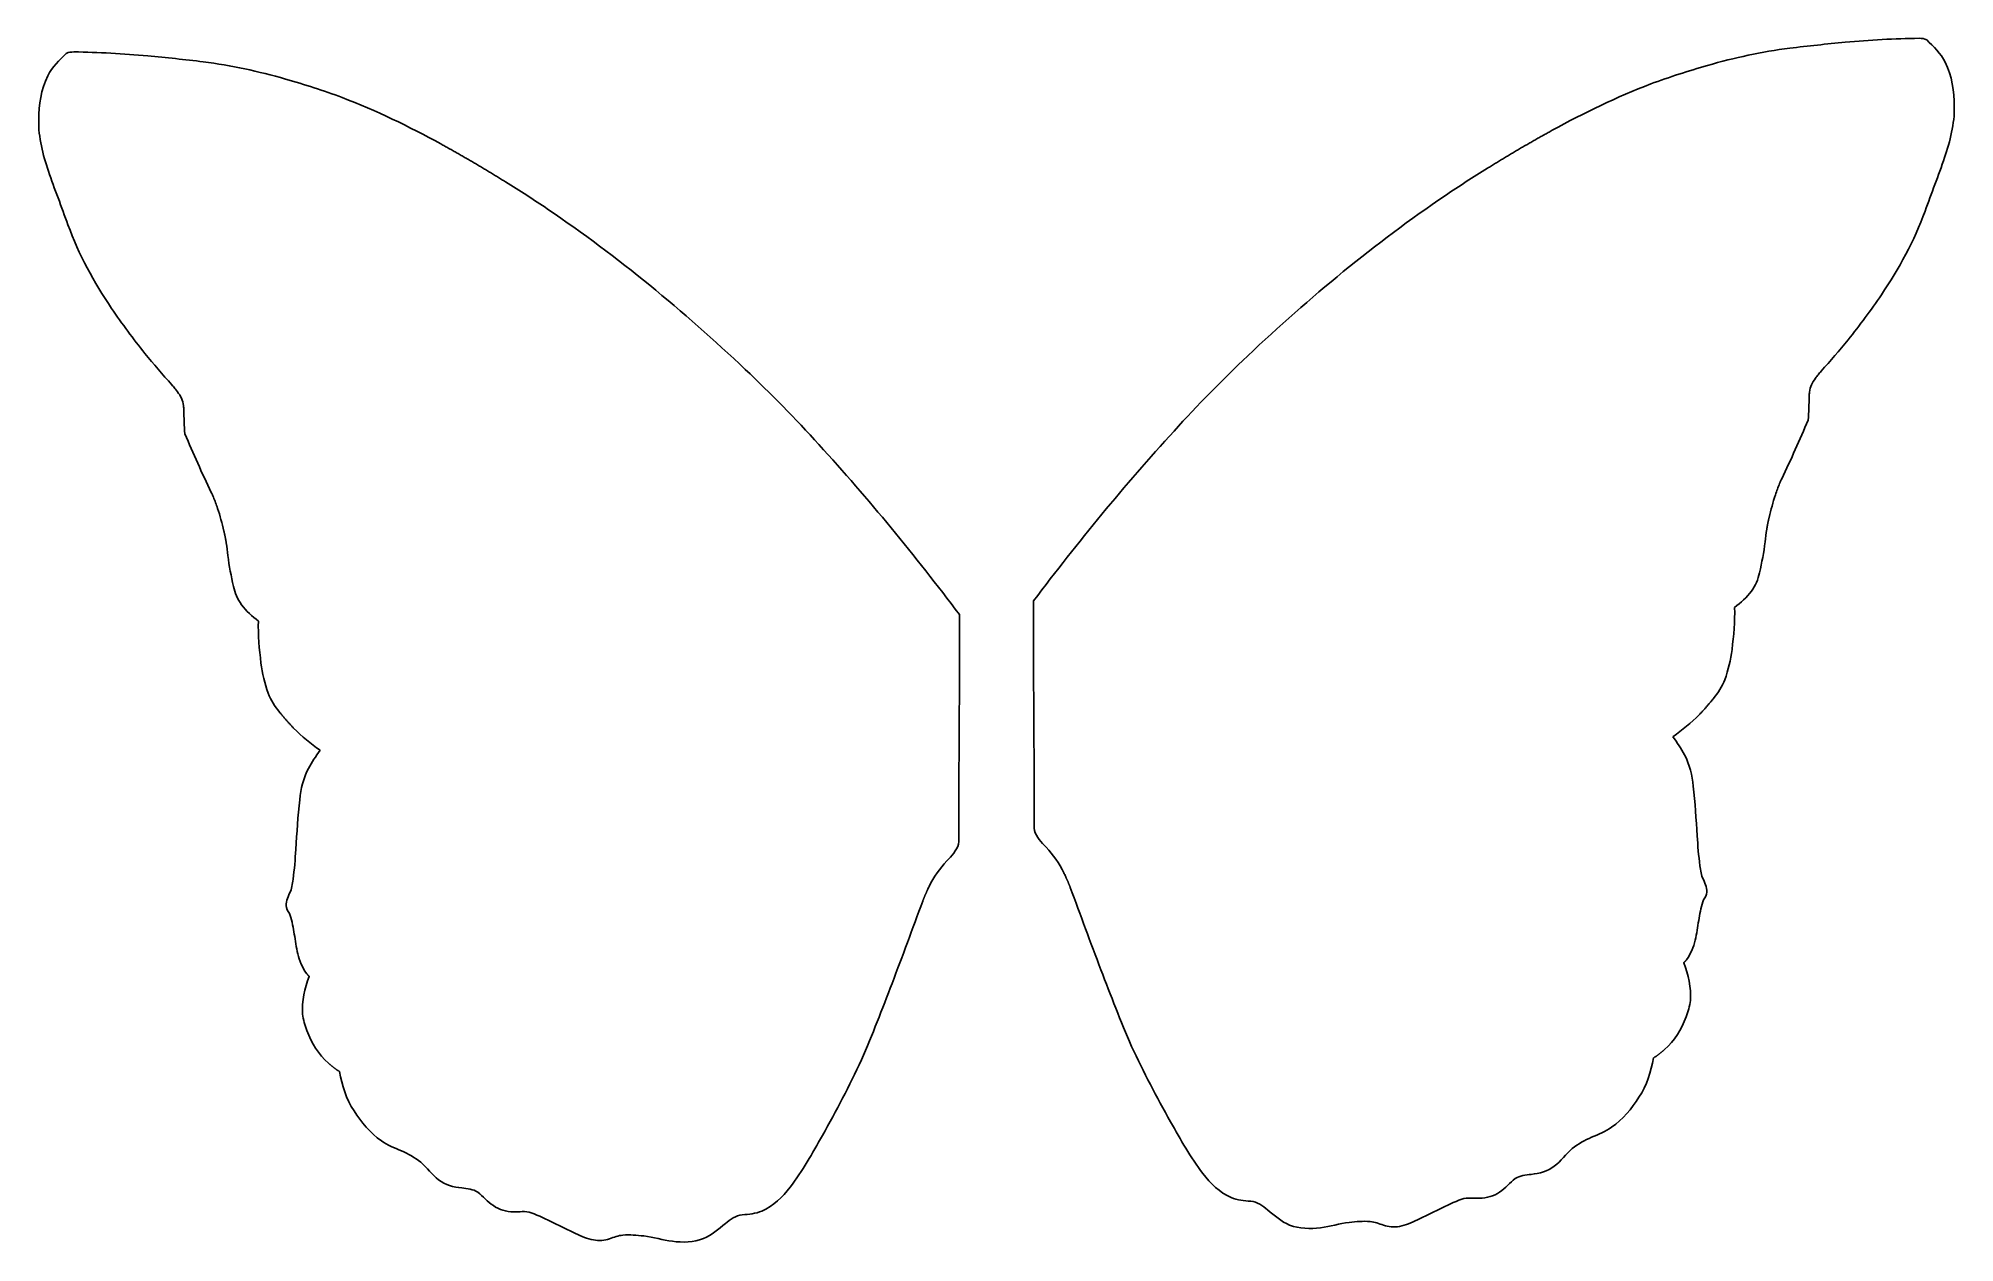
# Model space of a CAD drawing. Extents: x 11 to 325, y 92 to 289.
import ezdxf

# ---------------------------------------------------------------- set-up
doc = ezdxf.new("R2010")
doc.units = 0
doc.layers.add('View001', color=7, linetype='CONTINUOUS')
doc.layers.add('View003', color=7, linetype='CONTINUOUS')

msp = doc.modelspace()

# ---------------------------------------------------------------- linework, layer by layer
at = {"layer": 'View001'}
for points, degree in [([(15.3792, 286.951), (14.2484, 285.839), (13.0417, 284.731), (12.3576, 283.271)], 3), ([(16.5997, 287.198), (16.1879, 287.173), (15.739, 287.168), (15.3792, 286.951)], 3), ([(16.5997, 287.198), (16.5997, 287.198)], 1), ([(16.5997, 287.198), (16.5997, 287.198)], 1), ([(28.7476, 286.541), (24.7074, 286.903), (20.6571, 287.164), (16.5997, 287.198)], 3), ([(16.5997, 287.198), (16.5997, 287.198)], 1), ([(37.8336, 285.575), (34.8126, 285.965), (31.7802, 286.258), (28.7476, 286.541)], 3), ([(12.3576, 283.271), (11.2274, 281.046), (10.8791, 278.516), (10.8538, 276.045)], 3), ([(51.3081, 282.748), (46.8933, 284.015), (42.3928, 285.002), (37.8336, 285.575)], 3), ([(60.6125, 279.716), (57.5543, 280.855), (54.4416, 281.84), (51.3081, 282.748)], 3), ([(76.7724, 272.114), (71.5497, 274.977), (66.1849, 277.603), (60.6125, 279.716)], 3), ([(10.8538, 276.045), (10.7902, 273.169), (11.5464, 270.354), (12.4375, 267.644)], 3), ([(87.3796, 265.89), (82.1615, 269.148), (76.7724, 272.114)], 2), ([(12.4375, 267.644), (13.4295, 264.688), (14.6168, 261.802), (15.6474, 258.86)], 3), ([(94.2845, 261.429), (92.0195, 262.972), (89.7111, 264.45), (87.3796, 265.89)], 3), ([(126.693, 235.137), (116.591, 244.717), (105.807, 253.603), (94.2845, 261.429)], 3), ([(15.6474, 258.86), (17.4271, 253.999), (19.8994, 249.41), (22.812, 245.137)], 3), ([(22.812, 245.137), (24.5311, 242.607), (26.3444, 240.139), (28.2682, 237.76)], 3), ([(28.2682, 237.76), (29.685, 236.007), (31.1718, 234.313), (32.6665, 232.627)], 3), ([(32.6665, 232.627), (32.8397, 232.42), (33.0206, 232.214), (33.173, 232.026)], 3), ([(138.778, 222.806), (134.898, 227.058), (130.884, 231.19), (126.693, 235.137)], 3), ([(33.173, 232.026), (33.3329, 231.832), (33.4571, 231.674), (33.6142, 231.465)], 3), ([(33.6142, 231.465), (34.1083, 230.801), (34.5237, 230.042), (34.5891, 229.202)], 3), ([(34.5891, 229.202), (34.6189, 228.972), (34.6307, 228.716), (34.641, 228.537)], 3), ([(34.641, 228.537), (34.6888, 227.226), (34.6953, 225.907), (34.8079, 224.596)], 3), ([(34.8079, 224.596), (36.2218, 221.377), (37.5823, 218.131), (39.1462, 214.98)], 3), ([(161.789, 194.95), (154.544, 204.575), (146.894, 213.9), (138.778, 222.806)], 3), ([(39.1462, 214.98), (39.2681, 214.717), (39.3704, 214.484), (39.4872, 214.204)], 3), ([(39.4872, 214.204), (39.7424, 213.595), (39.9754, 212.961), (40.176, 212.356)], 3), ([(40.176, 212.356), (40.5876, 211.123), (40.9114, 209.897), (41.212, 208.633)], 3), ([(41.212, 208.633), (41.3478, 208.086), (41.4588, 207.5)], 2), ([(41.4588, 207.5), (41.5377, 207.083), (41.5943, 206.7)], 2), ([(41.5943, 206.7), (41.7038, 205.996), (41.7813, 205.32), (41.8637, 204.607)], 3), ([(41.8637, 204.607), (42.0496, 202.904), (42.4202, 201.229), (42.7749, 199.555)], 3), ([(42.7749, 199.555), (43.021, 198.482), (43.4433, 197.44), (44.1092, 196.557)], 3), ([(44.1092, 196.557), (44.8676, 195.516), (45.8501, 194.667), (46.8629, 193.883)], 3), ([(161.81, 190.308), (161.803, 192.629), (161.789, 194.95)], 2), ([(46.8629, 193.883), (46.807, 191.573), (46.9988, 189.264), (47.2963, 186.975)], 3), ([(161.695, 160.588), (161.711, 170.495), (161.814, 180.401), (161.81, 190.308)], 3), ([(47.2963, 186.975), (47.5424, 185.296), (47.8847, 183.62), (48.478, 182.026)], 3), ([(48.478, 182.026), (48.9074, 180.903), (49.5472, 179.87), (50.3227, 178.953)], 3), ([(50.3227, 178.953), (51.4454, 177.588), (52.6515, 176.296)], 2), ([(52.6515, 176.296), (53.9713, 174.954), (55.4492, 173.78), (56.9734, 172.681)], 3), ([(55.0578, 169.683), (54.2369, 168.106), (53.8215, 166.349), (53.6525, 164.586)], 3), ([(56.9734, 172.681), (56.3003, 171.705), (55.6284, 170.724), (55.0578, 169.683)], 3), ([(53.6525, 164.586), (53.3143, 161.878), (53.1855, 159.15), (53.0141, 156.428)], 3), ([(161.674, 157.29), (161.711, 158.389), (161.681, 159.489), (161.695, 160.588)], 3), ([(159.758, 154.559), (160.516, 155.372), (161.301, 156.224), (161.674, 157.29)], 3), ([(53.0141, 156.428), (52.8906, 154.792), (52.7811, 153.166), (52.5567, 151.527)], 3), ([(156.841, 150.361), (157.599, 151.895), (158.568, 153.328), (159.758, 154.559)], 3), ([(52.5567, 151.527), (52.4332, 150.754), (52.369, 149.947), (51.9935, 149.243)], 3), ([(51.9935, 149.243), (51.6513, 148.511), (51.3032, 147.704), (51.4714, 146.879)], 3), ([(150.764, 134.47), (152.472, 138.942), (154.117, 143.437), (155.775, 147.928)], 3), ([(155.775, 147.928), (156.138, 148.874), (156.565, 149.793)], 2), ([(156.565, 149.793), (156.638, 149.947), (156.747, 150.179), (156.841, 150.361)], 3), ([(51.4714, 146.879), (51.5694, 146.408), (51.9662, 146.079), (52.0829, 145.615)], 3), ([(52.0829, 145.615), (52.4239, 144.619), (52.5584, 143.569), (52.7595, 142.54)], 3), ([(52.7595, 142.54), (52.9356, 141.495), (53.0618, 140.372), (53.3154, 139.31)], 3), ([(53.3154, 139.31), (53.6157, 138.17), (54.0578, 137.045), (54.7611, 136.09)], 3), ([(55.2015, 135.6), (54.4438, 133.647), (53.9611, 131.544), (54.1066, 129.439)], 3), ([(54.7611, 136.09), (54.9688, 135.834), (55.2015, 135.6)], 2), ([(145.721, 121.906), (147.54, 126.037), (149.14, 130.26), (150.764, 134.47)], 3), ([(54.1066, 129.439), (54.208, 128.501), (54.5253, 127.605), (54.8278, 126.717)], 3), ([(54.8278, 126.717), (55.5602, 124.697), (56.7146, 122.798), (58.342, 121.374)], 3), ([(58.342, 121.374), (59.1979, 120.613), (60.1691, 120.007)], 2), ([(60.1691, 120.007), (60.5956, 117.75), (61.2495, 115.482), (62.5537, 113.564)], 3), ([(139.34, 109.514), (141.62, 113.563), (143.781, 117.683), (145.721, 121.906)], 3), ([(62.5537, 113.564), (63.7686, 111.703), (65.1649, 109.895), (67.0311, 108.644)], 3), ([(67.0311, 108.644), (68.0414, 107.948), (69.1801, 107.475), (70.311, 107.015)], 3), ([(70.311, 107.015), (71.4216, 106.49), (72.5172, 105.905), (73.4786, 105.134)], 3), ([(134.035, 101.05), (136.064, 103.7), (137.683, 106.627), (139.34, 109.514)], 3), ([(73.4786, 105.134), (74.5121, 104.241), (75.3417, 103.075), (76.4239, 102.273)], 3), ([(76.4239, 102.273), (77.487, 101.385), (78.8872, 101.078), (80.2287, 100.915)], 3), ([(80.2287, 100.915), (81.1143, 100.791), (82.0512, 100.716), (82.8325, 100.241)], 3), ([(129.393, 97.1309), (131.293, 97.934), (132.804, 99.4286), (134.035, 101.05)], 3), ([(82.8325, 100.241), (83.7153, 99.5353), (84.4402, 98.6396), (85.3955, 98.0203)], 3), ([(85.3955, 98.0203), (86.3466, 97.3518), (87.5051, 97.0209), (88.6617, 96.9996)], 3), ([(88.6617, 96.9996), (89.6395, 96.9461), (90.6472, 97.1844), (91.5984, 96.8632)], 3), ([(91.5984, 96.8632), (94.0831, 95.8685), (96.4422, 94.5931), (98.863, 93.4571)], 3), ([(119.82, 92.6072), (121.188, 93.167), (122.306, 94.1567), (123.433, 95.0852)], 3), ([(123.433, 95.0852), (124.233, 95.7466), (125.128, 96.4157), (126.199, 96.5049)], 3), ([(126.199, 96.5049), (127.262, 96.6162), (128.395, 96.6635), (129.393, 97.1309)], 3), ([(98.863, 93.4571), (99.8109, 92.995), (100.791, 92.5733), (101.834, 92.3832)], 3), ([(101.834, 92.3832), (102.702, 92.2131), (103.613, 92.2703), (104.442, 92.5861)], 3), ([(104.442, 92.5861), (105.147, 92.8286), (105.847, 93.1267), (106.6, 93.1718)], 3), ([(106.6, 93.1718), (107.757, 93.2841), (108.919, 93.1562), (110.071, 93.0468)], 3), ([(110.071, 93.0468), (111.651, 92.8455), (113.166, 92.3715), (114.751, 92.1675)], 3), ([(114.751, 92.1675), (116.441, 91.9693), (118.221, 91.9433), (119.82, 92.6072)], 3)]:
    msp.add_open_spline(points, degree=degree, dxfattribs=at)
at = {"layer": 'View003'}
for points, degree in [([(307.009, 288.773), (311.05, 289.135), (315.1, 289.396), (319.157, 289.43)], 3), ([(319.157, 289.43), (319.157, 289.43)], 1), ([(319.157, 289.43), (319.569, 289.405), (320.018, 289.4), (320.378, 289.183)], 3), ([(319.157, 289.43), (319.157, 289.43)], 1), ([(319.157, 289.43), (319.157, 289.43)], 1), ([(320.378, 289.183), (321.509, 288.071), (322.715, 286.964), (323.399, 285.503)], 3), ([(284.449, 284.98), (288.864, 286.248), (293.364, 287.234), (297.923, 287.808)], 3), ([(297.923, 287.808), (300.944, 288.197), (303.977, 288.491), (307.009, 288.773)], 3), ([(275.145, 281.949), (278.203, 283.087), (281.315, 284.072), (284.449, 284.98)], 3), ([(323.399, 285.503), (324.53, 283.278), (324.878, 280.748), (324.903, 278.277)], 3), ([(258.985, 274.347), (264.207, 277.209), (269.572, 279.835), (275.145, 281.949)], 3), ([(324.903, 278.277), (324.967, 275.401), (324.211, 272.586), (323.319, 269.876)], 3), ([(248.377, 268.122), (253.595, 271.38), (258.985, 274.347)], 2), ([(241.472, 263.661), (243.737, 265.204), (246.046, 266.682), (248.377, 268.122)], 3), ([(323.319, 269.876), (322.327, 266.92), (321.14, 264.034), (320.11, 261.092)], 3), ([(209.064, 237.369), (219.166, 246.949), (229.95, 255.835), (241.472, 263.661)], 3), ([(320.11, 261.092), (318.33, 256.231), (315.858, 251.642), (312.945, 247.37)], 3), ([(312.945, 247.37), (311.226, 244.839), (309.413, 242.371), (307.489, 239.992)], 3), ([(307.489, 239.992), (306.072, 238.239), (304.585, 236.545), (303.091, 234.859)], 3), ([(196.979, 225.038), (200.859, 229.29), (204.873, 233.422), (209.064, 237.369)], 3), ([(302.143, 233.697), (301.649, 233.033), (301.233, 232.274), (301.168, 231.434)], 3), ([(302.584, 234.258), (302.424, 234.065), (302.3, 233.907), (302.143, 233.697)], 3), ([(303.091, 234.859), (302.917, 234.652), (302.736, 234.446), (302.584, 234.258)], 3), ([(301.116, 230.769), (301.068, 229.458), (301.062, 228.139), (300.949, 226.828)], 3), ([(301.168, 231.434), (301.138, 231.204), (301.126, 230.948), (301.116, 230.769)], 3), ([(300.949, 226.828), (299.535, 223.609), (298.175, 220.363), (296.611, 217.213)], 3), ([(173.968, 197.182), (181.213, 206.807), (188.863, 216.132), (196.979, 225.038)], 3), ([(296.611, 217.213), (296.489, 216.949), (296.387, 216.716), (296.27, 216.436)], 3), ([(295.581, 214.588), (295.169, 213.356), (294.846, 212.129), (294.545, 210.865)], 3), ([(296.27, 216.436), (296.015, 215.827), (295.782, 215.193), (295.581, 214.588)], 3), ([(294.545, 210.865), (294.409, 210.318), (294.298, 209.732)], 2), ([(294.163, 208.932), (294.053, 208.228), (293.976, 207.552), (293.893, 206.839)], 3), ([(294.298, 209.732), (294.219, 209.315), (294.163, 208.932)], 2), ([(293.893, 206.839), (293.707, 205.136), (293.337, 203.461), (292.982, 201.787)], 3), ([(292.982, 201.787), (292.736, 200.714), (292.314, 199.673), (291.648, 198.789)], 3), ([(291.648, 198.789), (290.889, 197.749), (289.907, 196.899), (288.894, 196.115)], 3), ([(173.947, 192.541), (173.954, 194.861), (173.968, 197.182)], 2), ([(288.894, 196.115), (288.95, 193.805), (288.758, 191.496), (288.461, 189.207)], 3), ([(174.062, 162.82), (174.046, 172.727), (173.943, 182.634), (173.947, 192.541)], 3), ([(288.461, 189.207), (288.215, 187.528), (287.872, 185.852), (287.279, 184.258)], 3), ([(287.279, 184.258), (286.85, 183.135), (286.21, 182.102), (285.434, 181.186)], 3), ([(285.434, 181.186), (284.312, 179.82), (283.106, 178.528)], 2), ([(283.106, 178.528), (281.786, 177.187), (280.308, 176.012), (278.784, 174.913)], 3), ([(278.784, 174.913), (279.457, 173.937), (280.129, 172.956), (280.699, 171.916)], 3), ([(280.699, 171.916), (281.52, 170.338), (281.935, 168.581), (282.104, 166.819)], 3), ([(282.104, 166.819), (282.443, 164.11), (282.572, 161.382), (282.743, 158.66)], 3), ([(174.083, 159.523), (174.046, 160.621), (174.076, 161.721), (174.062, 162.82)], 3), ([(175.999, 156.792), (175.241, 157.605), (174.456, 158.456), (174.083, 159.523)], 3), ([(282.743, 158.66), (282.866, 157.024), (282.976, 155.398), (283.2, 153.759)], 3), ([(178.916, 152.593), (178.158, 154.127), (177.189, 155.56), (175.999, 156.792)], 3), ([(179.192, 152.025), (179.119, 152.179), (179.01, 152.412), (178.916, 152.593)], 3), ([(179.982, 150.16), (179.619, 151.106), (179.192, 152.025)], 2), ([(283.2, 153.759), (283.324, 152.986), (283.388, 152.179), (283.763, 151.476)], 3), ([(283.763, 151.476), (284.106, 150.743), (284.454, 149.937), (284.286, 149.111)], 3), ([(184.993, 136.703), (183.285, 141.174), (181.64, 145.669), (179.982, 150.16)], 3), ([(283.674, 147.848), (283.333, 146.852), (283.199, 145.801), (282.998, 144.772)], 3), ([(284.286, 149.111), (284.188, 148.641), (283.791, 148.311), (283.674, 147.848)], 3), ([(282.998, 144.772), (282.821, 143.727), (282.695, 142.605), (282.442, 141.542)], 3), ([(282.442, 141.542), (282.141, 140.402), (281.699, 139.277), (280.996, 138.323)], 3), ([(280.996, 138.323), (280.788, 138.066), (280.556, 137.832)], 2), ([(190.036, 124.138), (188.217, 128.269), (186.617, 132.492), (184.993, 136.703)], 3), ([(280.556, 137.832), (281.313, 135.879), (281.796, 133.776), (281.65, 131.671)], 3), ([(280.929, 128.95), (280.197, 126.929), (279.042, 125.03), (277.415, 123.606)], 3), ([(281.65, 131.671), (281.549, 130.733), (281.232, 129.837), (280.929, 128.95)], 3), ([(196.417, 111.746), (194.137, 115.795), (191.976, 119.915), (190.036, 124.138)], 3), ([(277.415, 123.606), (276.559, 122.846), (275.588, 122.239)], 2), ([(275.588, 122.239), (275.161, 119.982), (274.508, 117.714), (273.203, 115.796)], 3), ([(273.203, 115.796), (271.988, 113.935), (270.592, 112.127), (268.726, 110.877)], 3), ([(201.722, 103.282), (199.693, 105.932), (198.074, 108.859), (196.417, 111.746)], 3), ([(268.726, 110.877), (267.716, 110.18), (266.577, 109.707), (265.446, 109.247)], 3), ([(262.278, 107.367), (261.245, 106.474), (260.415, 105.307), (259.333, 104.505)], 3), ([(265.446, 109.247), (264.335, 108.723), (263.24, 108.137), (262.278, 107.367)], 3), ([(259.333, 104.505), (258.27, 103.618), (256.87, 103.31), (255.528, 103.147)], 3), ([(206.364, 99.3631), (204.464, 100.166), (202.953, 101.661), (201.722, 103.282)], 3), ([(252.925, 102.474), (252.042, 101.767), (251.317, 100.872), (250.362, 100.252)], 3), ([(255.528, 103.147), (254.643, 103.023), (253.706, 102.948), (252.925, 102.474)], 3), ([(209.558, 98.737), (208.495, 98.8483), (207.362, 98.8956), (206.364, 99.3631)], 3), ([(212.324, 97.3173), (211.524, 97.9788), (210.629, 98.6479), (209.558, 98.737)], 3), ([(244.159, 99.0954), (241.674, 98.1007), (239.315, 96.8252), (236.894, 95.6892)], 3), ([(247.095, 99.2318), (246.118, 99.1783), (245.11, 99.4165), (244.159, 99.0954)], 3), ([(250.362, 100.252), (249.41, 99.5839), (248.252, 99.2531), (247.095, 99.2318)], 3), ([(215.937, 94.8394), (214.569, 95.3992), (213.451, 96.3889), (212.324, 97.3173)], 3), ([(221.006, 94.3997), (219.316, 94.2014), (217.536, 94.1755), (215.937, 94.8394)], 3), ([(225.686, 95.279), (224.106, 95.0777), (222.591, 94.6037), (221.006, 94.3997)], 3), ([(229.157, 95.4039), (228, 95.5163), (226.838, 95.3883), (225.686, 95.279)], 3), ([(231.315, 94.8182), (230.61, 95.0607), (229.91, 95.3589), (229.157, 95.4039)], 3), ([(233.923, 94.6153), (233.055, 94.4453), (232.144, 94.5025), (231.315, 94.8182)], 3), ([(236.894, 95.6892), (235.946, 95.2272), (234.966, 94.8054), (233.923, 94.6153)], 3)]:
    msp.add_open_spline(points, degree=degree, dxfattribs=at)

doc.saveas('drawing.dxf')
